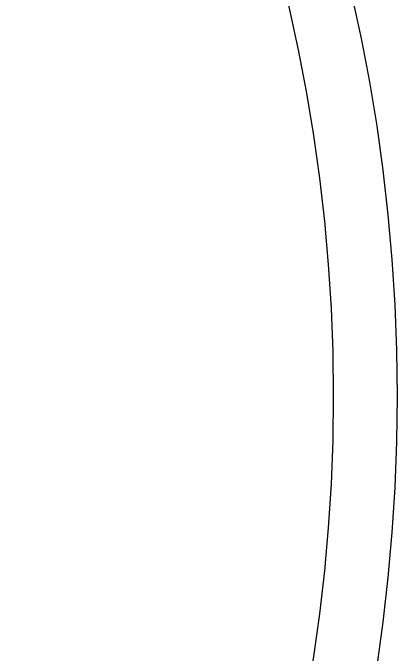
# Model space of a CAD drawing. Header units: millimetres. Extents: x -2.78 to 2.78, y -2.78 to 2.78.
# Drawn here: x 2.178 to 2.78, y -0.404 to 0.6 of the extents above; entities that cross this region are included whole.
import ezdxf

# ---------------------------------------------------------------- set-up
doc = ezdxf.new("R2010")
doc.units = ezdxf.units.MM
doc.layers.add('Body', color=7, linetype='CONTINUOUS')

msp = doc.modelspace()

# ---------------------------------------------------------------- linework, layer by layer
at = {"layer": 'Body'}
msp.add_line((2.78, 0, 1.5), (2.78, 0, 13.3), dxfattribs=at)
msp.add_line((2.78, 0, 1.5), (2.78, 0, 13.3), dxfattribs=at)
for centre, radius in [((0, 0, 13.3), 2.78), ((0, 0, 1.5), 2.78), ((0, 0, 13.3), 2.78), ((0, 0, 1.5), 2.78), ((0, 0, 13.4), 2.68), ((0, 0, 13.4), 2.68), ((0, 0, 1.4), 2.68), ((0, 0, 1.4), 2.68)]:
    msp.add_circle(centre, radius, dxfattribs=at)
for centre, radius in [((2.68, 0, 1.5), 0.1), ((2.68, 0, 1.5), 0.1), ((2.68, 0, 13.3), 0), ((2.68, 0, 13.3), 0)]:
    msp.add_arc(centre, radius, 0, 0, dxfattribs=at)

doc.saveas('drawing.dxf')
